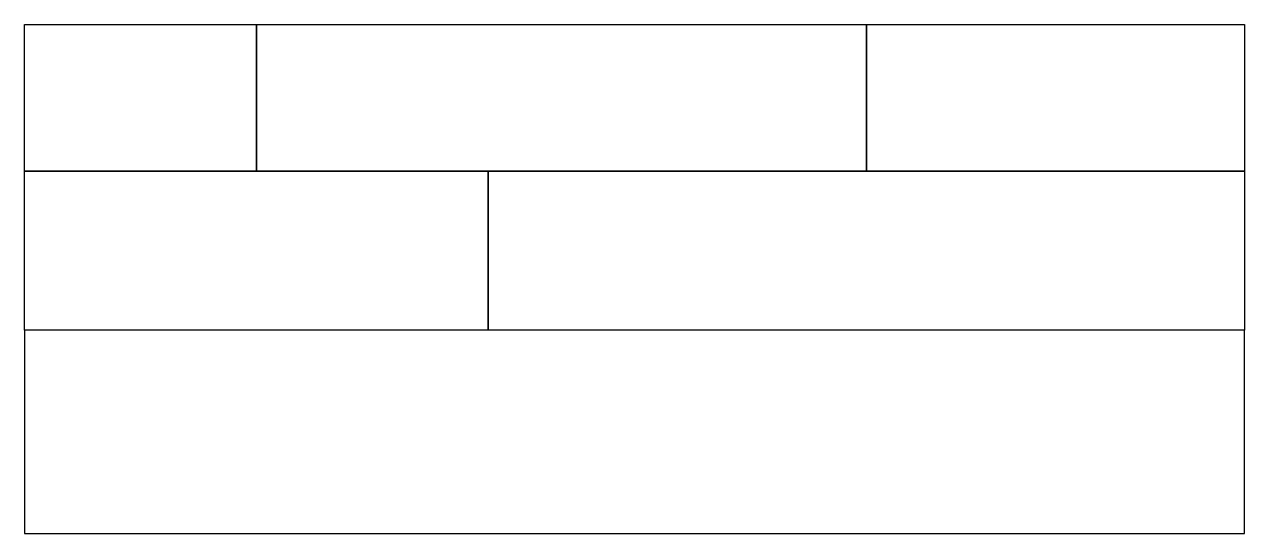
# Model space of a CAD drawing. Header units: millimetres. Extents: x 0 to 750, y 0 to 313.
import ezdxf

# ---------------------------------------------------------------- set-up
doc = ezdxf.new("R2010")
doc.units = ezdxf.units.MM

msp = doc.modelspace()

# ---------------------------------------------------------------- linework, layer by layer
for points in [[(0, 222.55), (0, 312.78), (142.56, 312.78), (142.56, 222.55), (0, 222.55)], [(142.56, 222.55), (142.56, 312.78), (517.56, 312.78), (517.56, 222.55), (285.12, 222.55), (142.56, 222.55)], [(517.56, 222.55), (517.56, 312.78), (750, 312.78), (750, 222.55), (517.56, 222.55)], [(0, 125), (0, 222.55), (142.56, 222.55), (285.12, 222.55), (285.12, 125), (0, 125)], [(285.12, 125), (285.12, 222.55), (517.56, 222.55), (750, 222.55), (750, 125), (285.12, 125)]]:
    msp.add_lwpolyline(points)
msp.add_lwpolyline([(0, 0), (750, 0), (750, 125), (285.12, 125), (0, 125)], close=True)

doc.saveas('drawing.dxf')
